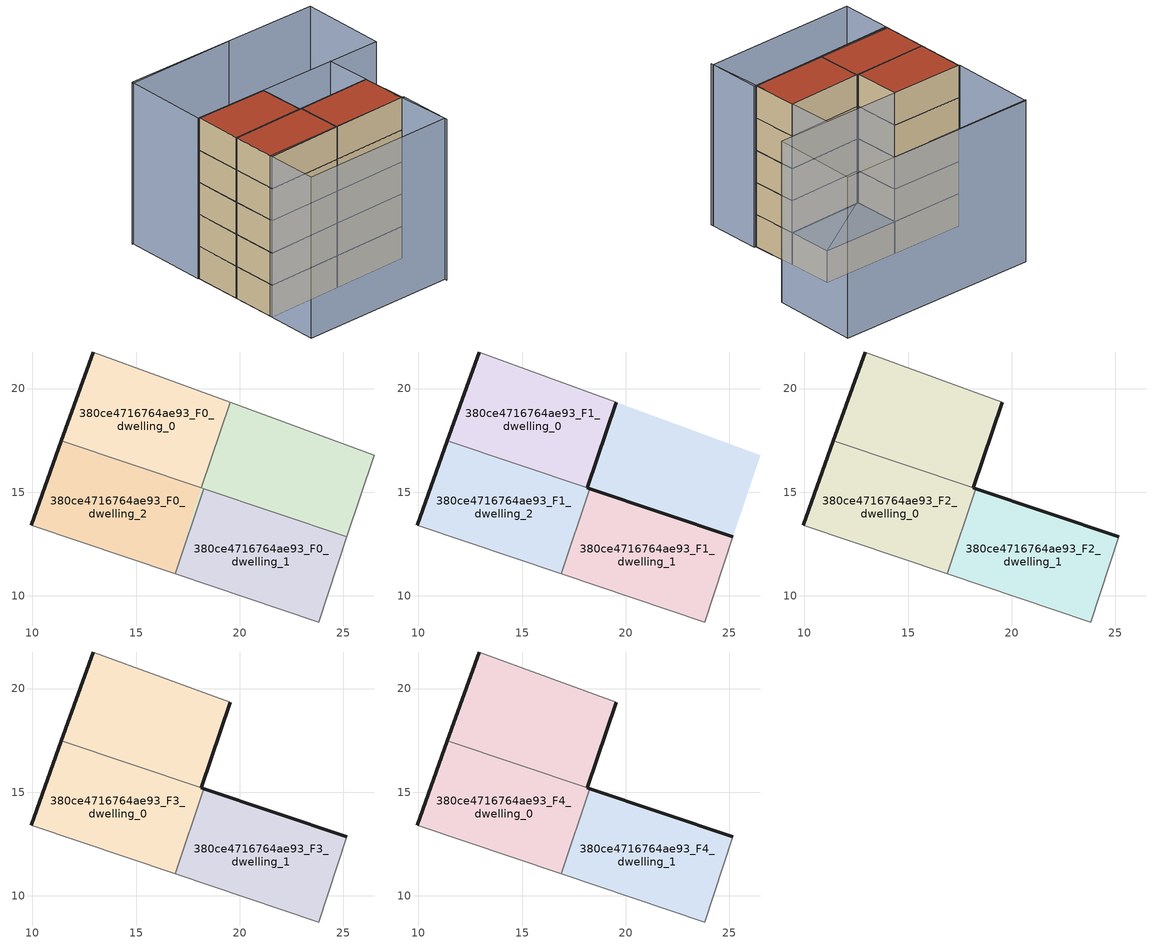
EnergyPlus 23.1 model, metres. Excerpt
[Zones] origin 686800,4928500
380ce4716764ae93_F0_dwelling_0
 floor ground (EU_floor_Construction): 18.14,15.21 19.53,19.33 12.93,21.76 11.4,17.48 z0; 16.89,11.07 18.14,15.21 11.4,17.48 9.95,13.41 z0; 25.17,12.84 26.49,16.77 19.53,19.33 18.14,15.21 z0; 16.89,11.07 18.27,15.16 18.14,15.21 z0
 wall outside (EU_wall_Construction): 9.95,13.41 11.4,17.48 z0:3
 wall adiabatic (EU_wall_Construction): 16.89,11.07 9.95,13.41 z0:3
 wall to 380ce4716764ae93_F0_dwelling_1 (EU_wall_Construction): 18.27,15.16 16.89,11.07 z0:3
 wall to 380ce4716764ae93_F0_dwelling_2 (EU_wall_Construction): 11.4,17.48 18.14,15.21 z0:3
 wall to 380ce4716764ae93_F0_dwelling_3 (EU_wall_Construction): 18.14,15.21 18.27,15.16 z0:3
380ce4716764ae93_F0_dwelling_1
 floor ground (EU_floor_Construction): 25.17,12.84 26.49,16.77 19.53,19.33 18.14,15.21 z0; 23.81,8.74 25.17,12.84 18.27,15.16 16.89,11.07 z0
 wall adiabatic (EU_wall_Construction): 25.17,12.84 23.81,8.74 16.89,11.07 z0:3
 wall to 380ce4716764ae93_F0_dwelling_3 (EU_wall_Construction): 18.27,15.16 25.17,12.84 z0:3
 ceiling adiabatic (EU_floor_Construction): 26.49,16.77 18.27,15.16 18.14,15.21 19.53,19.33 z3; 26.49,16.77 25.17,12.84 18.27,15.16 z3
380ce4716764ae93_F0_dwelling_2
 floor ground (EU_floor_Construction): 18.14,15.21 19.53,19.33 12.93,21.76 11.4,17.48 z0; 16.89,11.07 18.27,15.16 11.4,17.48 9.95,13.41 z0
 wall outside (EU_wall_Construction): 11.4,17.48 12.93,21.76 z0:3
 wall adiabatic (EU_wall_Construction): 12.93,21.76 19.54,19.33 z0:3
 wall to 380ce4716764ae93_F0_dwelling_3 (EU_wall_Construction): 19.54,19.33 18.14,15.21 z0:3
380ce4716764ae93_F0_dwelling_3
 floor ground (EU_floor_Construction): 25.17,12.84 26.49,16.77 19.54,19.33 18.14,15.21 z0; 16.89,11.07 18.14,15.21 11.4,17.48 9.95,13.41 z0; 16.89,11.07 18.27,15.16 18.14,15.21 z0; 23.81,8.74 25.17,12.84 18.27,15.16 16.89,11.07 z0
 wall adiabatic (EU_wall_Construction): 19.54,19.33 26.49,16.77 25.17,12.84 z0:3
 ceiling adiabatic (EU_roof_Construction): 18.27,15.16 16.89,11.07 18.14,15.21 z3; 18.14,15.21 16.89,11.07 9.95,13.41 11.4,17.48 z3; 26.49,16.77 18.27,15.16 18.14,15.21 19.54,19.33 z3; 26.49,16.77 25.17,12.84 18.27,15.16 z3; 25.17,12.84 23.81,8.74 16.89,11.07 18.27,15.16 z3
380ce4716764ae93_F1_dwelling_0
 floor to 380ce4716764ae93_F0_dwelling_0 (EU_floor_Construction): 26.49,16.77 19.53,19.33 18.14,15.21 18.27,15.16 z3; 16.89,11.07 18.14,15.21 11.4,17.48 9.95,13.41 z3; 16.89,11.07 18.27,15.16 18.14,15.21 z3; 25.17,12.84 26.49,16.77 18.27,15.16 z3
 floor adiabatic (EU_floor_Construction): 18.14,15.21 19.53,19.33 12.93,21.76 11.4,17.48 z3
 wall outside (EU_wall_Construction): 9.95,13.41 11.4,17.48 / 18.14,15.21 18.27,15.16 z3:6
 wall adiabatic (EU_wall_Construction): 16.89,11.07 9.95,13.41 z3:6
 wall to 380ce4716764ae93_F1_dwelling_1 (EU_wall_Construction): 18.27,15.16 16.89,11.07 z3:6
 wall to 380ce4716764ae93_F1_dwelling_2 (EU_wall_Construction): 11.4,17.48 18.14,15.21 z3:6
380ce4716764ae93_F1_dwelling_1
 floor to 380ce4716764ae93_F0_dwelling_1 (EU_floor_Construction): 23.81,8.74 25.17,12.84 18.27,15.16 16.89,11.07 z3
 wall outside (EU_wall_Construction): 18.27,15.16 25.17,12.84 z3:6
 wall adiabatic (EU_wall_Construction): 25.17,12.84 23.81,8.74 16.89,11.07 z3:6
380ce4716764ae93_F1_dwelling_2
 floor to 380ce4716764ae93_F0_dwelling_2 (EU_floor_Construction): 18.14,15.21 19.53,19.33 12.93,21.76 11.4,17.48 z3; 16.89,11.07 18.27,15.16 11.4,17.48 9.95,13.41 z3
 wall outside (EU_wall_Construction): 11.4,17.48 12.93,21.76 / 19.54,19.33 18.14,15.21 z3:6
 wall adiabatic (EU_wall_Construction): 12.93,21.76 19.54,19.33 z3:6
380ce4716764ae93_F2_dwelling_0
 floor adiabatic (EU_floor_Construction): 16.89,11.07 18.27,15.16 11.4,17.48 9.95,13.41 z6; 18.14,15.21 19.53,19.33 12.93,21.76 11.4,17.48 z6
 wall outside (EU_wall_Construction): 9.95,13.41 11.4,17.48 / 18.14,15.21 18.27,15.16 z6:9
 wall adiabatic (EU_wall_Construction): 16.89,11.07 9.95,13.41 z6:9
 wall to 380ce4716764ae93_F2_dwelling_1 (EU_wall_Construction): 18.27,15.16 16.89,11.07 z6:9
 wall to 380ce4716764ae93_F2_dwelling_2 (EU_wall_Construction): 11.4,17.48 18.14,15.21 z6:9
380ce4716764ae93_F2_dwelling_1
 floor to 380ce4716764ae93_F1_dwelling_1 (EU_floor_Construction): 23.81,8.74 25.17,12.84 18.27,15.16 16.89,11.07 z6
 wall outside (EU_wall_Construction): 18.27,15.16 25.17,12.84 z6:9
 wall adiabatic (EU_wall_Construction): 25.17,12.84 23.81,8.74 16.89,11.07 z6:9
380ce4716764ae93_F2_dwelling_2
 floor to 380ce4716764ae93_F1_dwelling_2 (EU_floor_Construction): 18.14,15.21 19.53,19.33 12.93,21.76 11.4,17.48 z6; 16.89,11.07 18.27,15.16 11.4,17.48 9.95,13.41 z6
 wall outside (EU_wall_Construction): 11.4,17.48 12.93,21.76 / 19.54,19.33 18.14,15.21 z6:9
 wall adiabatic (EU_wall_Construction): 12.93,21.76 19.54,19.33 z6:9
380ce4716764ae93_F3_dwelling_0
 floor adiabatic (EU_floor_Construction): 16.89,11.07 18.27,15.16 11.4,17.48 9.95,13.41 z9; 18.14,15.21 19.53,19.33 12.93,21.76 11.4,17.48 z9
 wall outside (EU_wall_Construction): 9.95,13.41 11.4,17.48 / 18.14,15.21 18.27,15.16 z9:12
 wall adiabatic (EU_wall_Construction): 16.89,11.07 9.95,13.41 z9:12
 wall to 380ce4716764ae93_F3_dwelling_1 (EU_wall_Construction): 18.27,15.16 16.89,11.07 z9:12
 wall to 380ce4716764ae93_F3_dwelling_2 (EU_wall_Construction): 11.4,17.48 18.14,15.21 z9:12
380ce4716764ae93_F3_dwelling_1
 floor to 380ce4716764ae93_F2_dwelling_1 (EU_floor_Construction): 23.81,8.74 25.17,12.84 18.27,15.16 16.89,11.07 z9
 wall outside (EU_wall_Construction): 18.27,15.16 25.17,12.84 z9:12
 wall adiabatic (EU_wall_Construction): 25.17,12.84 23.81,8.74 16.89,11.07 z9:12
380ce4716764ae93_F3_dwelling_2
 floor to 380ce4716764ae93_F2_dwelling_2 (EU_floor_Construction): 18.14,15.21 19.53,19.33 12.93,21.76 11.4,17.48 z9; 16.89,11.07 18.27,15.16 11.4,17.48 9.95,13.41 z9
 wall outside (EU_wall_Construction): 11.4,17.48 12.93,21.76 / 19.54,19.33 18.14,15.21 z9:12
 wall adiabatic (EU_wall_Construction): 12.93,21.76 19.54,19.33 z9:12
380ce4716764ae93_F4_dwelling_0
 floor adiabatic (EU_floor_Construction): 16.89,11.07 18.27,15.16 11.4,17.48 9.95,13.41 z12; 18.14,15.21 19.53,19.33 12.93,21.76 11.4,17.48 z12
 wall outside (EU_wall_Construction): 9.95,13.41 11.4,17.48 / 18.14,15.21 18.27,15.16 z12:15
 wall adiabatic (EU_wall_Construction): 16.89,11.07 9.95,13.41 z12:15
 wall to 380ce4716764ae93_F4_dwelling_1 (EU_wall_Construction): 18.27,15.16 16.89,11.07 z12:15
 wall to 380ce4716764ae93_F4_dwelling_2 (EU_wall_Construction): 11.4,17.48 18.14,15.21 z12:15
 roof outside (EU_roof_Construction): 18.27,15.16 16.89,11.07 9.95,13.41 11.4,17.48 z15; 19.53,19.33 18.14,15.21 11.4,17.48 12.93,21.76 z15
380ce4716764ae93_F4_dwelling_1
 floor to 380ce4716764ae93_F3_dwelling_1 (EU_floor_Construction): 23.81,8.74 25.17,12.84 18.27,15.16 16.89,11.07 z12
 wall outside (EU_wall_Construction): 18.27,15.16 25.17,12.84 z12:15
 wall adiabatic (EU_wall_Construction): 25.17,12.84 23.81,8.74 16.89,11.07 z12:15
 roof outside (EU_roof_Construction): 25.17,12.84 23.81,8.74 16.89,11.07 18.27,15.16 z15
380ce4716764ae93_F4_dwelling_2
 floor to 380ce4716764ae93_F3_dwelling_2 (EU_floor_Construction): 18.14,15.21 19.53,19.33 12.93,21.76 11.4,17.48 z12; 16.89,11.07 18.27,15.16 11.4,17.48 9.95,13.41 z12
 wall outside (EU_wall_Construction): 11.4,17.48 12.93,21.76 / 19.54,19.33 18.14,15.21 z12:15
 wall adiabatic (EU_wall_Construction): 12.93,21.76 19.54,19.33 z12:15
 roof outside (EU_roof_Construction): 18.27,15.16 16.89,11.07 9.95,13.41 11.4,17.48 z15; 19.53,19.33 18.14,15.21 11.4,17.48 12.93,21.76 z15
shading: 22.26,3.77 24.01,9.64 / 23.79,8.69 26.43,16.79 / 25.52,25.71 15.49,29.31 / 22.33,4 8.36,8.93 / 8.36,8.93 10.01,13.6 / 10.01,13.6 23.98,8.67 / 23.98,8.67 22.33,4 / 31.16,15.05 12.85,21.79 / 12.85,21.79 15.66,29.42 / 15.66,29.42 33.97,22.69 / 33.97,22.69 31.16,15.05 z0:15
[Building]
EU S2 Campaign: North Axis=0; Terrain=City; Solar Distribution=FullExterior
[Site:Location]
Bologna: Latitude=44.5; Longitude=11.25; Time Zone=1; Elevation=37
[SizingPeriod:WeatherFileDays]
AnnualSizingPeriod: Begin Month=1; Begin Day of Month=1; End Month=12; End Day of Month=31; Day of Week for Start Day=Monday; Use Weather File Daylight Saving Period=No; Use Weather File Rain and Snow Indicators=No
[MATERIAL]
EU_InternalMass_Material: Roughness=MediumRough; Thickness=0.1; Conductivity=1; Density=1800; Specific Heat=900; Thermal Absorptance=0.9; Solar Absorptance=0.7; Visible Absorptance=0.7
[MATERIAL:NOMASS] Roughness=MediumRough; Thermal Absorptance=0.9; Solar Absorptance=0.7; Visible Absorptance=0.7
Name | Thermal Resistance
EU_wall_NoMass | 0.905828
EU_roof_NoMass | 0.37593
EU_floor_NoMass | 0.67114
[CONSTRUCTION]
EU_wall_Construction: EU_wall_NoMass
EU_roof_Construction: EU_roof_NoMass
EU_floor_Construction: EU_floor_NoMass
EU_InternalMass_Construction: EU_InternalMass_Material
[ZONE] Type=1; Multiplier=1; Ceiling Height=autocalculate; Floor Area=autocalculate; Part of Total Floor Area=Yes
Name | Volume
380ce4716764ae93_F0_dwelling_0; 380ce4716764ae93_F1_dwelling_0 | 283.661
380ce4716764ae93_F2_dwelling_0; 380ce4716764ae93_F3_dwelling_0; 380ce4716764ae93_F4_dwelling_0; 380ce4716764ae93_F0_dwelling_2; 380ce4716764ae93_F1_dwelling_2; 380ce4716764ae93_F2_dwelling_2; 380ce4716764ae93_F3_dwelling_2; 380ce4716764ae93_F4_dwelling_2 | 189.112
380ce4716764ae93_F0_dwelling_1 | 189.107
380ce4716764ae93_F1_dwelling_1 | 94.5535
380ce4716764ae93_F2_dwelling_1; 380ce4716764ae93_F3_dwelling_1; 380ce4716764ae93_F4_dwelling_1 | 94.5542
380ce4716764ae93_F0_dwelling_3 | 283.665
[INTERNALMASS] Construction=EU_InternalMass_Construction
Name | Zone or ZoneList | Surface Area
380ce4716764ae93_F0_dwelling_0_EU_InternalMass | 380ce4716764ae93_F0_dwelling_0 | 31.5197
380ce4716764ae93_F0_dwelling_1_EU_InternalMass | 380ce4716764ae93_F0_dwelling_1 | 31.5182
380ce4716764ae93_F0_dwelling_2_EU_InternalMass | 380ce4716764ae93_F0_dwelling_2 | 31.5182
380ce4716764ae93_F0_dwelling_3_EU_InternalMass | 380ce4716764ae93_F0_dwelling_3 | 31.5177
380ce4716764ae93_F1_dwelling_0_EU_InternalMass | 380ce4716764ae93_F1_dwelling_0 | 42.0228
380ce4716764ae93_F1_dwelling_1_EU_InternalMass | 380ce4716764ae93_F1_dwelling_1 | 42.0254
380ce4716764ae93_F1_dwelling_2_EU_InternalMass | 380ce4716764ae93_F1_dwelling_2 | 42.0278
380ce4716764ae93_F2_dwelling_0_EU_InternalMass | 380ce4716764ae93_F2_dwelling_0 | 42.0228
380ce4716764ae93_F2_dwelling_1_EU_InternalMass | 380ce4716764ae93_F2_dwelling_1 | 42.0254
380ce4716764ae93_F2_dwelling_2_EU_InternalMass | 380ce4716764ae93_F2_dwelling_2 | 42.0278
380ce4716764ae93_F3_dwelling_0_EU_InternalMass | 380ce4716764ae93_F3_dwelling_0 | 42.0228
380ce4716764ae93_F3_dwelling_1_EU_InternalMass | 380ce4716764ae93_F3_dwelling_1 | 42.0254
380ce4716764ae93_F3_dwelling_2_EU_InternalMass | 380ce4716764ae93_F3_dwelling_2 | 42.0278
380ce4716764ae93_F4_dwelling_0_EU_InternalMass | 380ce4716764ae93_F4_dwelling_0 | 42.0228
380ce4716764ae93_F4_dwelling_1_EU_InternalMass | 380ce4716764ae93_F4_dwelling_1 | 42.0254
380ce4716764ae93_F4_dwelling_2_EU_InternalMass | 380ce4716764ae93_F4_dwelling_2 | 42.0278
[OTHEREQUIPMENT] Fuel Type=Electricity; Design Level Calculation Method=Watts/Area; Power per Zone Floor Area=1; Fraction Latent=0; Fraction Radiant=0; Fraction Lost=0; Carbon Dioxide Generation Rate=0; EndUse Subcategory=EU_Step8_InternalGains
Name | Zone or ZoneList or Space or SpaceList | Schedule
EU_Step8_InternalGain_380ce4716764ae93_F0_dwelling_0_f000 | 380ce4716764ae93_F0_dwelling_0 | EU_Step8_GainSchedule_380ce4716764ae93_F0_dwelling_0_f000
EU_Step8_InternalGain_380ce4716764ae93_F0_dwelling_1_f000 | 380ce4716764ae93_F0_dwelling_1 | EU_Step8_GainSchedule_380ce4716764ae93_F0_dwelling_1_f000
EU_Step8_InternalGain_380ce4716764ae93_F0_dwelling_2_f000 | 380ce4716764ae93_F0_dwelling_2 | EU_Step8_GainSchedule_380ce4716764ae93_F0_dwelling_2_f000
EU_Step8_InternalGain_380ce4716764ae93_F0_dwelling_3_f000 | 380ce4716764ae93_F0_dwelling_3 | EU_Step8_GainSchedule_380ce4716764ae93_F0_dwelling_3_f000
EU_Step8_InternalGain_380ce4716764ae93_F1_dwelling_0_f000 | 380ce4716764ae93_F1_dwelling_0 | EU_Step8_GainSchedule_380ce4716764ae93_F1_dwelling_0_f000
EU_Step8_InternalGain_380ce4716764ae93_F1_dwelling_1_f000 | 380ce4716764ae93_F1_dwelling_1 | EU_Step8_GainSchedule_380ce4716764ae93_F1_dwelling_1_f000
EU_Step8_InternalGain_380ce4716764ae93_F1_dwelling_2_f000 | 380ce4716764ae93_F1_dwelling_2 | EU_Step8_GainSchedule_380ce4716764ae93_F1_dwelling_2_f000
EU_Step8_InternalGain_380ce4716764ae93_F2_dwelling_0_f000 | 380ce4716764ae93_F2_dwelling_0 | EU_Step8_GainSchedule_380ce4716764ae93_F2_dwelling_0_f000
EU_Step8_InternalGain_380ce4716764ae93_F2_dwelling_1_f000 | 380ce4716764ae93_F2_dwelling_1 | EU_Step8_GainSchedule_380ce4716764ae93_F2_dwelling_1_f000
EU_Step8_InternalGain_380ce4716764ae93_F2_dwelling_2_f000 | 380ce4716764ae93_F2_dwelling_2 | EU_Step8_GainSchedule_380ce4716764ae93_F2_dwelling_2_f000
EU_Step8_InternalGain_380ce4716764ae93_F3_dwelling_0_f000 | 380ce4716764ae93_F3_dwelling_0 | EU_Step8_GainSchedule_380ce4716764ae93_F3_dwelling_0_f000
EU_Step8_InternalGain_380ce4716764ae93_F3_dwelling_1_f000 | 380ce4716764ae93_F3_dwelling_1 | EU_Step8_GainSchedule_380ce4716764ae93_F3_dwelling_1_f000
EU_Step8_InternalGain_380ce4716764ae93_F3_dwelling_2_f000 | 380ce4716764ae93_F3_dwelling_2 | EU_Step8_GainSchedule_380ce4716764ae93_F3_dwelling_2_f000
EU_Step8_InternalGain_380ce4716764ae93_F4_dwelling_0_f000 | 380ce4716764ae93_F4_dwelling_0 | EU_Step8_GainSchedule_380ce4716764ae93_F4_dwelling_0_f000
EU_Step8_InternalGain_380ce4716764ae93_F4_dwelling_1_f000 | 380ce4716764ae93_F4_dwelling_1 | EU_Step8_GainSchedule_380ce4716764ae93_F4_dwelling_1_f000
EU_Step8_InternalGain_380ce4716764ae93_F4_dwelling_2_f000 | 380ce4716764ae93_F4_dwelling_2 | EU_Step8_GainSchedule_380ce4716764ae93_F4_dwelling_2_f000
[ZONEVENTILATION:DESIGNFLOWRATE] Schedule=EU_AlwaysOn; Design Flow Rate Calculation Method=AirChanges/Hour; Air Changes per Hour=0.73129; Ventilation Type=Natural; Fan Pressure Rise=0; Fan Total Efficiency=1; Constant Term Coefficient=1; Temperature Term Coefficient=0; Velocity Term Coefficient=0; Velocity Squared Term Coefficient=0; Minimum Indoor Temperature=-100; Maximum Indoor Temperature=100; Delta Temperature=-100; Minimum Outdoor Temperature=-100; Maximum Outdoor Temperature=100; Maximum Wind Speed=40
Name | Zone or ZoneList or Space or SpaceList
EU_ConstantAir_380ce4716764ae93_F0_dwelling_0 | 380ce4716764ae93_F0_dwelling_0
EU_ConstantAir_380ce4716764ae93_F0_dwelling_1 | 380ce4716764ae93_F0_dwelling_1
EU_ConstantAir_380ce4716764ae93_F0_dwelling_2 | 380ce4716764ae93_F0_dwelling_2
EU_ConstantAir_380ce4716764ae93_F0_dwelling_3 | 380ce4716764ae93_F0_dwelling_3
EU_ConstantAir_380ce4716764ae93_F1_dwelling_0 | 380ce4716764ae93_F1_dwelling_0
EU_ConstantAir_380ce4716764ae93_F1_dwelling_1 | 380ce4716764ae93_F1_dwelling_1
EU_ConstantAir_380ce4716764ae93_F1_dwelling_2 | 380ce4716764ae93_F1_dwelling_2
EU_ConstantAir_380ce4716764ae93_F2_dwelling_0 | 380ce4716764ae93_F2_dwelling_0
EU_ConstantAir_380ce4716764ae93_F2_dwelling_1 | 380ce4716764ae93_F2_dwelling_1
EU_ConstantAir_380ce4716764ae93_F2_dwelling_2 | 380ce4716764ae93_F2_dwelling_2
EU_ConstantAir_380ce4716764ae93_F3_dwelling_0 | 380ce4716764ae93_F3_dwelling_0
EU_ConstantAir_380ce4716764ae93_F3_dwelling_1 | 380ce4716764ae93_F3_dwelling_1
EU_ConstantAir_380ce4716764ae93_F3_dwelling_2 | 380ce4716764ae93_F3_dwelling_2
EU_ConstantAir_380ce4716764ae93_F4_dwelling_0 | 380ce4716764ae93_F4_dwelling_0
EU_ConstantAir_380ce4716764ae93_F4_dwelling_1 | 380ce4716764ae93_F4_dwelling_1
EU_ConstantAir_380ce4716764ae93_F4_dwelling_2 | 380ce4716764ae93_F4_dwelling_2
[HVACTEMPLATE:THERMOSTAT] Constant Heating Setpoint=20; Constant Cooling Setpoint=50
EU_HeatOnly_380ce4716764ae93_F0_dwelling_0; EU_HeatOnly_380ce4716764ae93_F0_dwelling_1; EU_HeatOnly_380ce4716764ae93_F0_dwelling_2; EU_HeatOnly_380ce4716764ae93_F0_dwelling_3; EU_HeatOnly_380ce4716764ae93_F1_dwelling_0; EU_HeatOnly_380ce4716764ae93_F1_dwelling_1; EU_HeatOnly_380ce4716764ae93_F1_dwelling_2; EU_HeatOnly_380ce4716764ae93_F2_dwelling_0; EU_HeatOnly_380ce4716764ae93_F2_dwelling_1; EU_HeatOnly_380ce4716764ae93_F2_dwelling_2; EU_HeatOnly_380ce4716764ae93_F3_dwelling_0; EU_HeatOnly_380ce4716764ae93_F3_dwelling_1; EU_HeatOnly_380ce4716764ae93_F3_dwelling_2; EU_HeatOnly_380ce4716764ae93_F4_dwelling_0; EU_HeatOnly_380ce4716764ae93_F4_dwelling_1; EU_HeatOnly_380ce4716764ae93_F4_dwelling_2
[HVACTEMPLATE:ZONE:IDEALLOADSAIRSYSTEM] System Availability Schedule=EU_AlwaysOn; Maximum Heating Supply Air Temperature=50; Minimum Cooling Supply Air Temperature=13; Maximum Heating Supply Air Humidity Ratio=0.0156; Minimum Cooling Supply Air Humidity Ratio=0.0077; Heating Limit=NoLimit; Cooling Limit=NoLimit; Heating Availability Schedule=EU_AlwaysOn; Cooling Availability Schedule=EU_CoolingOff; Dehumidification Control Type=ConstantSensibleHeatRatio; Cooling Sensible Heat Ratio=0.7; Dehumidification Setpoint=60; Humidification Control Type=None; Humidification Setpoint=30; Outdoor Air Method=None; Outdoor Air Flow Rate per Person=0.00944; Outdoor Air Flow Rate per Zone Floor Area=0; Outdoor Air Flow Rate per Zone=0; Demand Controlled Ventilation Type=None; Outdoor Air Economizer Type=NoEconomizer; Heat Recovery Type=None; Sensible Heat Recovery Effectiveness=0.7; Latent Heat Recovery Effectiveness=0.65
Name | Template Thermostat
380ce4716764ae93_F0_dwelling_0 | EU_HeatOnly_380ce4716764ae93_F0_dwelling_0
380ce4716764ae93_F0_dwelling_1 | EU_HeatOnly_380ce4716764ae93_F0_dwelling_1
380ce4716764ae93_F0_dwelling_2 | EU_HeatOnly_380ce4716764ae93_F0_dwelling_2
380ce4716764ae93_F0_dwelling_3 | EU_HeatOnly_380ce4716764ae93_F0_dwelling_3
380ce4716764ae93_F1_dwelling_0 | EU_HeatOnly_380ce4716764ae93_F1_dwelling_0
380ce4716764ae93_F1_dwelling_1 | EU_HeatOnly_380ce4716764ae93_F1_dwelling_1
380ce4716764ae93_F1_dwelling_2 | EU_HeatOnly_380ce4716764ae93_F1_dwelling_2
380ce4716764ae93_F2_dwelling_0 | EU_HeatOnly_380ce4716764ae93_F2_dwelling_0
380ce4716764ae93_F2_dwelling_1 | EU_HeatOnly_380ce4716764ae93_F2_dwelling_1
380ce4716764ae93_F2_dwelling_2 | EU_HeatOnly_380ce4716764ae93_F2_dwelling_2
380ce4716764ae93_F3_dwelling_0 | EU_HeatOnly_380ce4716764ae93_F3_dwelling_0
380ce4716764ae93_F3_dwelling_1 | EU_HeatOnly_380ce4716764ae93_F3_dwelling_1
380ce4716764ae93_F3_dwelling_2 | EU_HeatOnly_380ce4716764ae93_F3_dwelling_2
380ce4716764ae93_F4_dwelling_0 | EU_HeatOnly_380ce4716764ae93_F4_dwelling_0
380ce4716764ae93_F4_dwelling_1 | EU_HeatOnly_380ce4716764ae93_F4_dwelling_1
380ce4716764ae93_F4_dwelling_2 | EU_HeatOnly_380ce4716764ae93_F4_dwelling_2
[SIZING:ZONE] Zone Cooling Design Supply Air Temperature Input Method=SupplyAirTemperature; Zone Cooling Design Supply Air Temperature=13; Zone Heating Design Supply Air Temperature Input Method=SupplyAirTemperature; Zone Heating Design Supply Air Temperature=50; Zone Cooling Design Supply Air Humidity Ratio=0.008; Zone Heating Design Supply Air Humidity Ratio=0.008; Cooling Design Air Flow Method=DesignDay; Cooling Design Air Flow Rate=0; Cooling Minimum Air Flow per Zone Floor Area=0.000762; Cooling Minimum Air Flow=0; Cooling Minimum Air Flow Fraction=0.2; Heating Design Air Flow Method=DesignDay; Heating Design Air Flow Rate=0; Heating Maximum Air Flow per Zone Floor Area=0.002032; Heating Maximum Air Flow=0.141576; Heating Maximum Air Flow Fraction=0.3; Account for Dedicated Outdoor Air System=No; Dedicated Outdoor Air System Control Strategy=NeutralSupplyAir; Dedicated Outdoor Air Low Setpoint Temperature for Design=autosize; Dedicated Outdoor Air High Setpoint Temperature for Design=autosize; Zone Load Sizing Method=Sensible Load Only No Latent Load; Zone Latent Cooling Design Supply Air Humidity Ratio Input Method=HumidityRatioDifference; Zone Cooling Design Supply Air Humidity Ratio Difference=0.005; Zone Latent Heating Design Supply Air Humidity Ratio Input Method=HumidityRatioDifference; Zone Humidification Design Supply Air Humidity Ratio Difference=0.005
380ce4716764ae93_F0_dwelling_0; 380ce4716764ae93_F0_dwelling_1; 380ce4716764ae93_F0_dwelling_2; 380ce4716764ae93_F0_dwelling_3; 380ce4716764ae93_F1_dwelling_0; 380ce4716764ae93_F1_dwelling_1; 380ce4716764ae93_F1_dwelling_2; 380ce4716764ae93_F2_dwelling_0; 380ce4716764ae93_F2_dwelling_1; 380ce4716764ae93_F2_dwelling_2; 380ce4716764ae93_F3_dwelling_0; 380ce4716764ae93_F3_dwelling_1; 380ce4716764ae93_F3_dwelling_2; 380ce4716764ae93_F4_dwelling_0; 380ce4716764ae93_F4_dwelling_1; 380ce4716764ae93_F4_dwelling_2
[SCHEDULE:CONSTANT]
Name | Hourly Value
EU_AlwaysOn | 1
EU_CoolingOff | 0
[SCHEDULE:FILE] Column Number=1; Rows to Skip at Top=0; Number of Hours of Data=8760; Column Separator=Comma; Interpolate to Timestep=No; Minutes per Item=60; Adjust Schedule for Daylight Savings=Yes
Name | File
EU_Step8_GainSchedule_380ce4716764ae93_F0_dwelling_0_f000 | ../../schedules/380ce4716764ae93/380ce4716764ae93_F0_dwelling_0_f000_gain.csv
EU_Step8_GainSchedule_380ce4716764ae93_F0_dwelling_1_f000 | ../../schedules/380ce4716764ae93/380ce4716764ae93_F0_dwelling_1_f000_gain.csv
EU_Step8_GainSchedule_380ce4716764ae93_F0_dwelling_2_f000 | ../../schedules/380ce4716764ae93/380ce4716764ae93_F0_dwelling_2_f000_gain.csv
EU_Step8_GainSchedule_380ce4716764ae93_F0_dwelling_3_f000 | ../../schedules/380ce4716764ae93/380ce4716764ae93_F0_dwelling_3_f000_gain.csv
EU_Step8_GainSchedule_380ce4716764ae93_F1_dwelling_0_f000 | ../../schedules/380ce4716764ae93/380ce4716764ae93_F1_dwelling_0_f000_gain.csv
EU_Step8_GainSchedule_380ce4716764ae93_F1_dwelling_1_f000 | ../../schedules/380ce4716764ae93/380ce4716764ae93_F1_dwelling_1_f000_gain.csv
EU_Step8_GainSchedule_380ce4716764ae93_F1_dwelling_2_f000 | ../../schedules/380ce4716764ae93/380ce4716764ae93_F1_dwelling_2_f000_gain.csv
EU_Step8_GainSchedule_380ce4716764ae93_F2_dwelling_0_f000 | ../../schedules/380ce4716764ae93/380ce4716764ae93_F2_dwelling_0_f000_gain.csv
EU_Step8_GainSchedule_380ce4716764ae93_F2_dwelling_1_f000 | ../../schedules/380ce4716764ae93/380ce4716764ae93_F2_dwelling_1_f000_gain.csv
EU_Step8_GainSchedule_380ce4716764ae93_F2_dwelling_2_f000 | ../../schedules/380ce4716764ae93/380ce4716764ae93_F2_dwelling_2_f000_gain.csv
EU_Step8_GainSchedule_380ce4716764ae93_F3_dwelling_0_f000 | ../../schedules/380ce4716764ae93/380ce4716764ae93_F3_dwelling_0_f000_gain.csv
EU_Step8_GainSchedule_380ce4716764ae93_F3_dwelling_1_f000 | ../../schedules/380ce4716764ae93/380ce4716764ae93_F3_dwelling_1_f000_gain.csv
EU_Step8_GainSchedule_380ce4716764ae93_F3_dwelling_2_f000 | ../../schedules/380ce4716764ae93/380ce4716764ae93_F3_dwelling_2_f000_gain.csv
EU_Step8_GainSchedule_380ce4716764ae93_F4_dwelling_0_f000 | ../../schedules/380ce4716764ae93/380ce4716764ae93_F4_dwelling_0_f000_gain.csv
EU_Step8_GainSchedule_380ce4716764ae93_F4_dwelling_1_f000 | ../../schedules/380ce4716764ae93/380ce4716764ae93_F4_dwelling_1_f000_gain.csv
EU_Step8_GainSchedule_380ce4716764ae93_F4_dwelling_2_f000 | ../../schedules/380ce4716764ae93/380ce4716764ae93_F4_dwelling_2_f000_gain.csv
